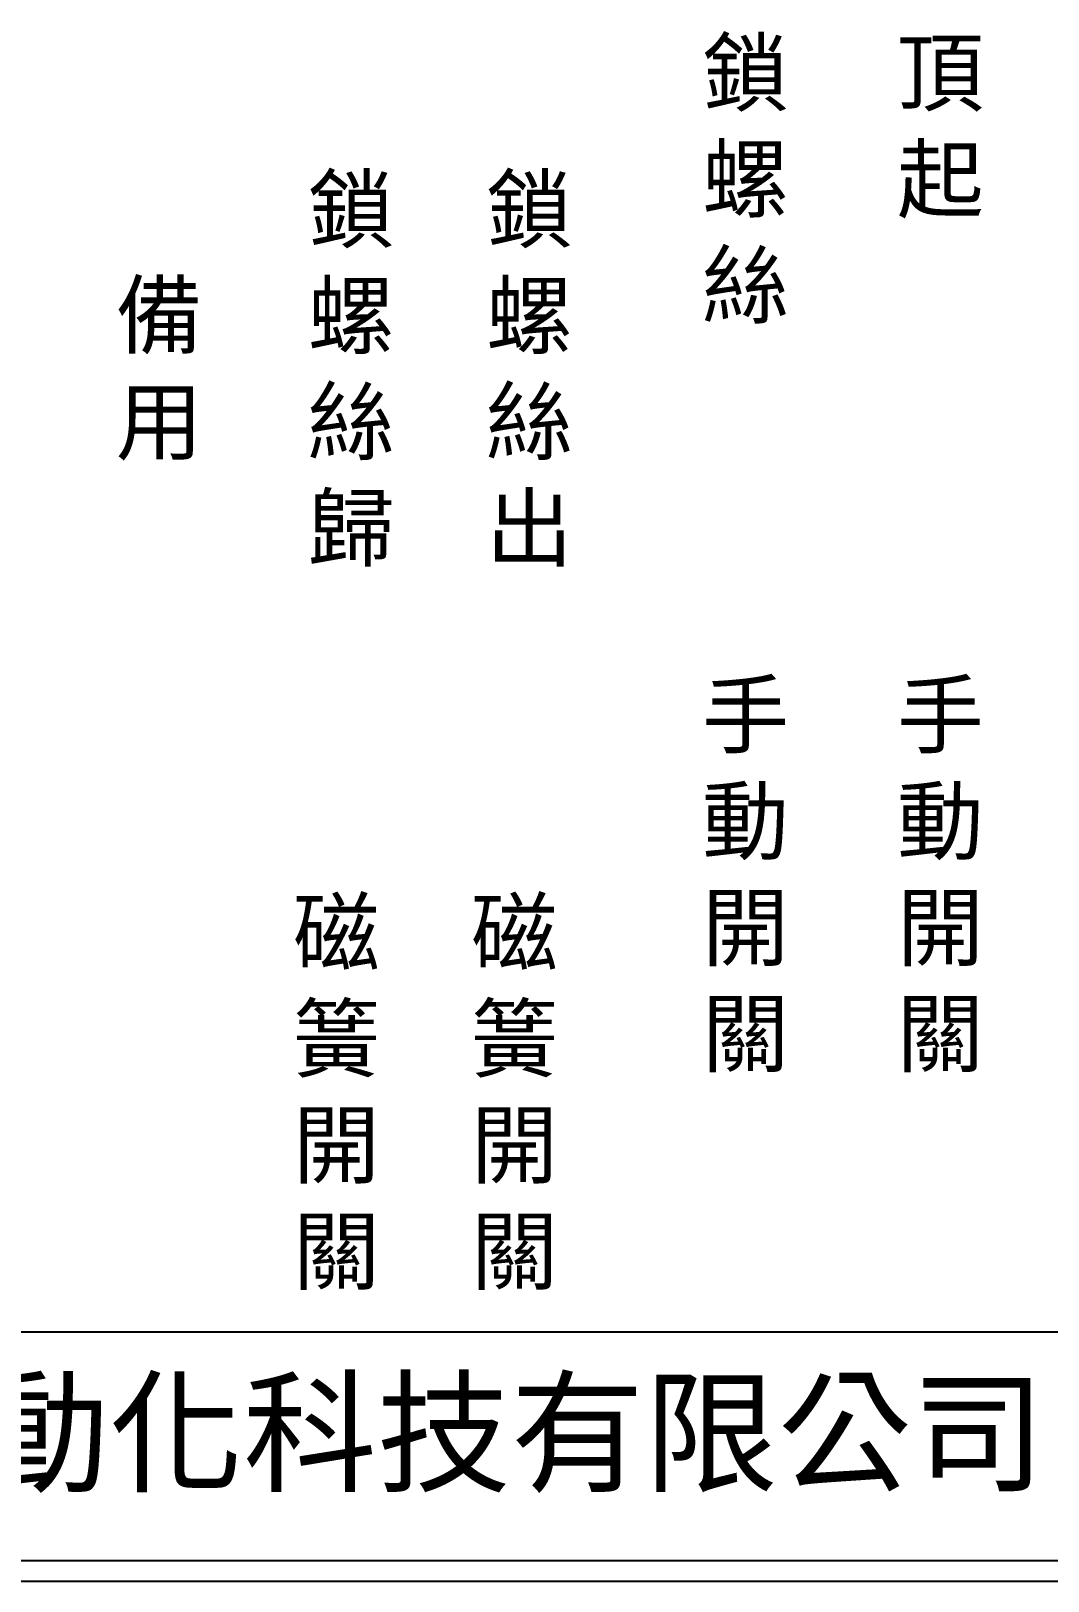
# Model space of a CAD drawing. Extents: x 325 to 612, y 3 to 207.
# Drawn here: x 391.9 to 454.1, y 3 to 97.8 of the extents above; entities that cross this region are included whole.
import ezdxf

# ---------------------------------------------------------------- set-up
doc = ezdxf.new("R2010")
doc.units = 0
doc.layers.add('圖框層', color=7, linetype='CONTINUOUS')
doc.layers.add('標尺寸層', color=3, linetype='CONTINUOUS')
doc.styles.add('CNS', font='romanc.shx', dxfattribs={"bigfont": 'chineset.shx'})
doc.styles.add('STSL', font='KAIU.TTF')

msp = doc.modelspace()

# ---------------------------------------------------------------- linework, layer by layer
at = {"layer": '圖框層', "color": 7}
for p, q in [((326.569, 18.25), (611.07, 18.25)), ((326.569, 4.25), (611.07, 4.25)), ((325.319, 3), (612.319, 3))]:
    msp.add_line(p, q, dxfattribs=at)

# ---------------------------------------------------------------- texts
at = {"layer": '圖框層', "color": 4, "style": 'STSL'}
msp.add_text('泓陞自動化科技有限公司', height=6, dxfattribs=at).set_placement((363.923, 9.076))
at = {"layer": '標尺寸層', "color": 7, "char_height": 3.9, "width": 4.96081, "style": 'CNS'}
for s, insert, attachment_point in [('{\\fDFKai-SB|b0|i0|c136|p65;鎖螺絲}', (432.939, 97.234), 1), ('{\\fDFKai-SB|b0|i0|c136|p65;頂起}', (444.867, 97.234), 1), ('{\\fDFKai-SB|b0|i0|c136|p65;鎖螺絲歸}', (411.455, 76.973), 5), ('{\\fDFKai-SB|b0|i0|c136|p65;鎖螺絲出}', (422.369, 76.973), 5), ('{\\fDFKai-SB|b0|i0|c136|p65;備用}', (399.708, 76.973), 5), ('{\\fDFKai-SB|b0|i0|c136|p65;手動開關}', (432.939, 57.948), 1), ('{\\fDFKai-SB|b0|i0|c136|p65;手動開關}', (444.867, 57.948), 1), ('{\\fDFKai-SB|b0|i0|c136|p65;磁簧開關}', (410.555, 32.72), 5), ('{\\fDFKai-SB|b0|i0|c136|p65;磁簧開關}', (421.453, 32.72), 5)]:
    msp.add_mtext(s, dxfattribs=dict(at, insert=insert, attachment_point=attachment_point))

doc.saveas('drawing.dxf')
